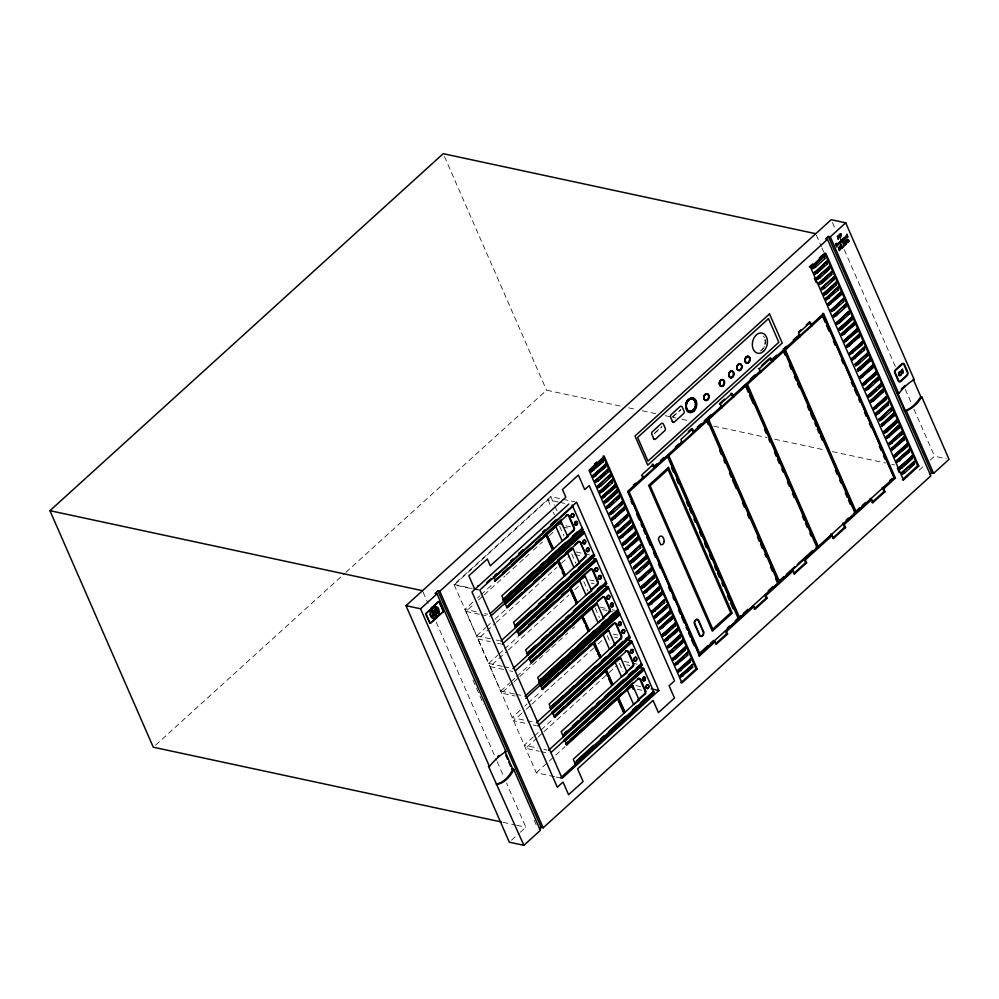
<?xml version="1.0" encoding="UTF-8"?>
<svg xmlns="http://www.w3.org/2000/svg" width="999" height="999" viewBox="0 0 999 999"><rect width="100%" height="100%" fill="white"/><g stroke="black" fill="none" stroke-linecap="round" stroke-linejoin="round"><path stroke-width="0.75" stroke-dasharray="5 3.75" d="M155.594 745.104L344.717 573.414M345.879 572.365L546.54 390.209L622.577 406.531M554.482 776.673L536.313 772.776L454.046 584.465L550.786 496.653L561.413 498.938M558.254 502.035L547.952 499.825L454.233 584.902L472.402 588.798M654.869 432.792L661.65 426.635M672.527 416.758L680.868 409.652L672.951 416.845M654.145 433.916L662.075 426.723M472.914 602.085L464.922 609.353L478.546 612.275M477.485 597.939L479.77 595.866M480.919 594.817L493.494 583.416M490.272 638.748L476.648 635.826L465.971 611.376L473.976 604.108M478.546 599.962L483.116 595.816M484.253 594.78L504.832 576.098M505.969 575.062L511.688 569.88M512.824 568.831L518.543 563.648M519.692 562.612L524.263 558.466M525.399 557.43L528.833 554.308M533.404 550.162L542.544 541.858M549.4 535.639L555.119 530.444M476.648 635.826L485.801 627.522M486.938 626.485L490.372 623.376M494.942 619.218L505.219 609.889M502.335 666.358L488.711 663.423L478.034 638.973L495.179 623.413M496.316 622.377L556.893 567.395M561.463 563.236L569.467 555.981M488.711 663.423L497.852 655.132M499.001 654.083L503.571 649.937M504.707 648.9L518.431 636.45M514.398 693.955L500.774 691.033L490.084 666.583L507.23 651.023M508.379 649.974L568.955 594.992M574.662 589.81L581.518 583.578M500.774 691.033L509.915 682.729M511.063 681.693L515.634 677.547M516.77 676.51L530.481 664.06M512.949 682.742L501.51 693.119L515.134 696.041M514.085 681.705L518.656 677.559M519.805 676.523L544.942 653.696M546.091 652.659L550.661 648.501M551.798 647.464L557.517 642.282M558.666 641.246L564.373 636.051M565.521 635.014L567.807 632.941M572.377 628.796L574.662 626.723M520.192 710.301L512.2 717.569L525.824 720.491M524.775 706.156L527.06 704.083M528.196 703.046L540.771 691.633M521.578 713.461L513.573 720.716L527.197 723.651M526.148 709.302L530.719 705.157M531.868 704.12L593.581 648.101M598.151 643.943L602.722 639.797M533.404 736.875L524.263 745.167L537.887 748.101M534.54 735.838L552.834 719.23M537.062 737.949L525.636 748.326L539.26 751.248M538.211 736.912L542.782 732.766M543.918 731.73L607.929 673.626M609.065 672.589L617.07 665.322M536.313 772.776L565.109 746.64M511.538 840.196L519.23 833.203M520.329 832.204L525.824 827.222L506.53 783.054M919.092 470.229L924.599 465.222M930.106 460.227L934.515 456.218L946.14 458.716M628.658 407.842L636.263 409.478M642.345 410.776L656.031 413.723M665.147 415.684L671.228 416.983M672.752 417.307L675.799 417.969M681.88 419.268L689.472 420.904M713.81 426.136L767.032 437.562M774.637 439.198L824.812 449.975M832.417 451.61L885.638 463.037M891.72 464.348L894.754 464.997M562.937 499.263L575.074 501.873M559.727 502.347L565.621 503.621M565.996 525.849L570.404 526.798M562.637 526.935L569.992 528.508M576.261 552.01L583.616 553.596M585.089 553.908L589.51 554.857M574.687 554.532L582.055 556.118M589.785 579.932L594.205 580.881M591.171 583.091L594.105 583.716M600.374 607.217L606.268 608.478M612.15 609.752L615.097 610.377M602.597 609.627L607.005 610.576M608.478 610.889L612.899 611.838M454.046 584.465L472.265 588.386M473.788 588.711L478.334 589.685M473.913 589.123L478.459 590.097M613.274 634.078L617.694 635.014M614.647 637.225L617.594 637.861M484.602 613.573L487.624 614.223M465.971 611.376L479.595 614.298M481.106 614.622L490.197 616.583M623.863 661.363L631.218 662.936M632.692 663.261L637.112 664.198M626.71 664.834L629.657 665.459M496.328 640.047L499.363 640.696M478.034 638.973L490.147 641.583M497.714 643.206L500.736 643.856M636.101 685.601L640.646 686.588M637.399 689.273L641.808 690.222M503.846 666.683L511.413 668.306M490.084 666.583L503.708 669.505M509.765 670.804L512.799 671.453M515.909 694.28L523.476 695.903M527.335 720.816L534.902 722.439M533.254 724.949L536.288 725.599M543.931 749.4L546.965 750.049M540.771 751.573L548.339 753.196M555.993 776.997L560.539 777.971M503.021 822.314L515.184 824.937M516.708 825.261L525.824 827.222M832.429 222.552L835.539 229.683M844.255 249.625L895.304 366.458M905.256 389.26L911.488 403.509M913.973 409.203L934.515 456.218M816.383 235.127L821.365 246.528M821.977 247.952L823.85 252.223M444.455 156.531L546.54 390.209M550.786 496.653L554.532 505.207M555.157 506.63L557.03 510.914M547.952 499.825L550.924 506.618M553.296 512.05L554.482 514.76M559.69 526.298L563.848 535.801M571.753 553.896L575.899 563.411M583.803 581.505L587.961 591.008M595.229 608.041L599.388 617.544M607.292 635.651L610.851 643.793M619.355 663.249L622.914 671.403M472.964 680.069L483.516 704.233M534.153 820.142L537.212 827.122M423.114 592.12L428.096 603.521M436.188 622.04L496.578 760.251M497.19 761.675L504.045 777.347M765.159 339.648A9.066 6.518 -77.9 0 1 765.059 344.268M764.347 346.516A9.066 6.518 -77.9 0 1 761.85 350.137M763.386 336.101A8.816 6.331 -77.9 0 1 764.372 337.749M764.972 339.735A8.816 6.331 -77.9 0 1 764.884 344.218M763.124 348.351A8.816 6.331 -77.9 0 1 760.189 351.024"/><path stroke-width="1.5" d="M590.584 470.254L593.069 468.906L603.121 458.878L603.209 461.813L591.246 471.765L590.584 470.254L603.121 458.878M592.894 475.549L604.857 465.596L605.431 464.173L605.519 467.107L593.556 477.06L592.894 475.549L605.431 464.173M595.192 480.769L607.155 470.816L607.729 469.393L607.817 472.327L598.339 480.931L595.854 482.28L595.192 480.769L607.729 469.393M597.502 486.063L599.999 484.702L610.039 474.687L610.127 477.622L600.661 486.226L598.164 487.574L597.502 486.063L610.039 474.687M599.762 491.221L602.26 489.872L612.3 479.845L612.387 482.779L602.909 491.383L600.424 492.732L599.762 491.221L612.3 479.845M602.085 496.515L614.048 486.563L614.61 485.139L614.697 488.074L602.734 498.026L602.085 496.515L614.61 485.139M604.308 501.298L606.793 499.937L616.833 489.922L616.932 492.857L607.454 501.448L604.969 502.809L604.308 501.298L616.833 489.922M606.618 506.593L609.103 505.232L619.155 495.217L619.243 498.139L609.765 506.743L607.28 508.104L606.618 506.593L619.155 495.217M609.452 513.074L621.415 503.121L621.99 501.698L622.077 504.632L612.599 513.236L610.114 514.585L609.452 513.074L621.99 501.698M611.775 518.369L623.738 508.416L624.3 506.993L624.387 509.927L612.424 519.88L611.775 518.369L624.3 506.993M614.735 525.824L617.22 524.463L627.26 514.448L627.36 517.382L617.882 525.986L615.396 527.335L614.735 525.824L627.26 514.448M617.557 531.63L629.52 521.678L630.094 520.254L630.182 523.189L620.704 531.793L618.219 533.141L617.557 531.63L630.094 520.254M619.867 536.925L622.365 535.576L632.404 525.549L632.492 528.483L620.529 538.436L619.867 536.925L632.404 525.549M622.714 543.406L634.677 533.454L635.239 532.03L635.339 534.964L625.861 543.568L623.376 544.917L622.714 543.406L635.239 532.03M625.024 548.701L627.509 547.352L637.549 537.325L637.649 540.259L625.686 550.212L625.024 548.701L637.549 537.325M627.984 556.156L630.469 554.807L640.521 544.78L640.609 547.714L628.646 557.667L627.984 556.156L640.521 544.78M630.294 561.45L642.257 551.498L642.832 550.074L642.919 553.009L633.453 561.613L630.956 562.961L630.294 561.45L642.832 550.074M633.528 567.295L645.491 557.33L646.066 555.919L646.153 558.841L634.19 568.806L633.528 567.295L646.066 555.919M635.839 572.577L647.802 562.624L648.376 561.201L648.463 564.135L638.985 572.739L636.5 574.1L635.839 572.577L648.376 561.201M638.598 579.507L650.574 569.555L651.136 568.131L651.223 571.066L641.758 579.67L639.26 581.018L638.598 579.507L651.136 568.131M641.47 586.588L653.433 576.635L653.995 575.212L654.095 578.146L644.617 586.75L642.132 588.099L641.47 586.588L653.995 575.212M643.781 591.883L646.266 590.534L656.306 580.506L656.405 583.441L644.442 593.394L643.781 591.883L656.306 580.506M646.615 598.376L649.1 597.015L659.153 587L659.24 589.934L647.277 599.887L646.615 598.376L659.153 587M648.925 603.671L660.888 593.706L661.463 592.295L661.55 595.229L649.587 605.182L648.925 603.671L661.463 592.295M651.897 611.126L654.382 609.765L664.422 599.737L664.522 602.672L652.559 612.637L651.897 611.126L664.422 599.737M654.208 616.408L666.171 606.455L666.733 605.032L666.832 607.966L654.869 617.931L654.208 616.408L666.733 605.032M657.442 622.252L669.405 612.3L669.967 610.876L670.054 613.811L658.091 623.763L657.442 622.252L669.967 610.876M659.752 627.547L662.237 626.198L672.277 616.171L672.377 619.105L660.414 629.058L659.752 627.547L672.277 616.171M662.512 634.477L674.475 624.512L675.049 623.101L675.137 626.036L665.659 634.627L663.174 635.988L662.512 634.477L675.049 623.101M812.125 267.22L814.61 265.871L824.65 255.844L824.749 258.778L815.271 267.382L812.786 268.731L812.125 267.22L824.65 255.844M664.822 639.772L676.785 629.807L677.359 628.396L677.447 631.318L665.484 641.283L664.822 639.772L677.359 628.396M814.435 272.515L816.92 271.154L826.972 261.139L827.06 264.073L817.582 272.677L815.097 274.026L814.435 272.515L826.972 261.139M667.607 646.141L670.092 644.792L680.132 634.765L680.219 637.699L670.754 646.303L668.256 647.652L667.607 646.141L680.132 634.765M816.732 277.722L828.695 267.769L829.27 266.346L829.357 269.28L819.879 277.884L817.394 279.245L816.732 277.722L829.27 266.346M669.917 651.435L681.88 641.483L682.442 640.059L682.542 642.994L673.064 651.598L670.579 652.946L669.917 651.435L682.442 640.059M819.043 283.017L831.006 273.064L831.58 271.641L831.668 274.575L822.189 283.179L819.704 284.528L819.043 283.017L831.58 271.641M672.714 658.428L675.199 657.067L685.252 647.052L685.339 649.987L675.861 658.578L673.376 659.939L672.714 658.428L685.252 647.052M821.303 288.187L833.266 278.234L833.84 276.81L833.928 279.745L824.45 288.349L821.965 289.698L821.303 288.187L833.84 276.81M675.024 663.723L677.509 662.362L687.562 652.335L687.649 655.269L675.686 665.234L675.024 663.723L687.562 652.335M823.613 293.481L835.576 283.529L836.151 282.105L836.238 285.04L826.772 293.644L824.275 294.992L823.613 293.481L836.151 282.105M825.848 298.251L828.333 296.903L838.373 286.875L838.473 289.81L826.51 299.762L825.848 298.251L838.373 286.875M677.659 670.541L689.622 660.589L690.184 659.165L690.284 662.1L678.321 672.052L677.659 670.541L690.184 659.165M828.159 303.546L830.644 302.197L840.696 292.17L840.783 295.105L828.82 305.057L828.159 303.546L840.696 292.17M679.969 675.836L691.932 665.883L692.507 664.46L692.594 667.394L680.631 677.347L679.969 675.836L692.507 664.46M830.993 310.04L833.478 308.679L843.531 298.664L843.618 301.598L834.14 310.19L831.655 311.551L830.993 310.04L843.531 298.664M833.303 315.334L835.801 313.973L845.841 303.958L845.928 306.88L836.463 315.484L833.965 316.845L833.303 315.334L845.841 303.958M836.275 322.777L838.76 321.428L848.8 311.401L848.9 314.335L839.422 322.939L836.937 324.3L836.275 322.777L848.8 311.401M839.098 328.584L851.061 318.631L851.635 317.207L851.722 320.142L842.244 328.746L839.759 330.107L839.098 328.584L851.635 317.207M841.408 333.878L853.371 323.926L853.945 322.502L854.033 325.437L842.07 335.402L841.408 333.878L853.945 322.502M844.255 340.372L856.218 330.419L856.78 328.996L856.867 331.93L844.904 341.883L844.255 340.372L856.78 328.996M846.565 345.666L858.528 335.714L859.09 334.29L859.19 337.225L847.227 347.177L846.565 345.666L859.09 334.29M849.525 353.122L861.488 343.169L862.062 341.745L862.149 344.68L850.186 354.633L849.525 353.122L862.062 341.745M851.835 358.416L854.32 357.055L864.372 347.04L864.46 349.975L852.497 359.927L851.835 358.416L864.372 347.04M855.069 364.248L867.032 354.295L867.607 352.872L867.694 355.806L858.216 364.41L855.731 365.759L855.069 364.248L867.607 352.872M857.379 369.543L869.342 359.59L869.917 358.166L870.004 361.101L860.526 369.705L858.041 371.054L857.379 369.543L869.917 358.166M860.139 376.473L862.636 375.112L872.676 365.097L872.764 368.032L860.801 377.984L860.139 376.473L872.676 365.097M862.999 383.554L874.974 373.601L875.536 372.177L875.624 375.112L863.66 385.065L862.999 383.554L875.536 372.177M865.321 388.848L867.806 387.487L877.846 377.472L877.946 380.407L868.468 389.011L865.983 390.359L865.321 388.848L877.846 377.472M868.156 395.329L870.641 393.981L880.693 383.953L880.781 386.888L871.303 395.492L868.818 396.84L868.156 395.329L880.693 383.953M870.466 400.624L872.951 399.275L883.004 389.248L883.091 392.182L873.613 400.786L871.128 402.135L870.466 400.624L883.004 389.248M873.438 408.079L885.401 398.126L885.963 396.703L886.051 399.637L874.088 409.59L873.438 408.079L885.963 396.703M875.748 413.374L887.711 403.421L888.273 401.998L888.373 404.932L876.41 414.885L875.748 413.374L888.273 401.998M878.97 419.218L881.468 417.857L891.508 407.829L891.595 410.764L882.129 419.368L879.632 420.729L878.97 419.218L891.508 407.829M881.293 424.5L883.778 423.151L893.818 413.124L893.918 416.059L881.955 426.024L881.293 424.5L893.818 413.124M884.053 431.431L896.016 421.478L896.578 420.055L896.677 422.989L887.199 431.593L884.714 432.942L884.053 431.431L896.578 420.055M886.363 436.725L888.848 435.377L898.9 425.349L898.988 428.284L887.025 438.236L886.363 436.725L898.9 425.349M889.135 443.106L891.632 441.758L901.672 431.73L901.76 434.665L889.797 444.617L889.135 443.106L901.672 431.73M891.458 448.401L893.943 447.04L903.983 437.025L904.07 439.96L892.107 449.912L891.458 448.401L903.983 437.025M894.255 455.382L906.218 445.429L906.78 444.006L906.88 446.94L894.917 456.893L894.255 455.382L906.78 444.006M896.565 460.676L908.528 450.724L909.102 449.3L909.19 452.235L897.227 462.187L896.565 460.676L909.102 449.3M899.2 467.495L911.163 457.542L911.725 456.118L911.825 459.053L902.347 467.657L899.862 469.018L899.2 467.495L911.725 456.118M901.51 472.789L913.473 462.837L914.035 461.413L914.135 464.348L904.657 472.952L902.172 474.3L901.51 472.789L914.035 461.413M438.661 612.3L439.098 612.387A5.869 4.221 -77.9 0 1 437.237 616.445A13.099 9.403 -77.9 0 1 436.788 616.895L436.75 616.932A12.737 9.153 -77.9 0 1 435.851 617.694L435.951 618.556L436.838 617.744L436.413 613.923C439.498 612.499 437.537 604.495 434.465 609.427M847.189 239.31C845.316 245.117 851.947 240.322 847.202 239.298M436.251 617.782L442.807 612.275A1.424 1.024 -77.9 0 0 443.156 610.164L439.56 601.935L438.561 601.498L425.586 613.861L430.007 623.151L441.333 613.199M432.505 611.201L432.467 607.355L425.974 613.661L429.857 622.989L430.844 623.051L435.876 618.506L436.351 616.795A13.099 9.403 -77.9 0 0 436.65 616.495M501.498 821.99L153.284 747.202L49.95 510.676L443.206 153.684L815.758 233.704M511.825 769.03L513.761 769.455L540.359 830.344L523.876 845.316L509.328 842.194L406.006 605.669L831.18 219.705L845.716 222.827L914.185 379.545A60.964 43.781 -77.9 0 0 898.763 393.556L896.827 393.131M898.763 393.556L830.294 236.825L828.358 236.413L825.561 238.948L827.497 239.36L930.831 475.886L543.156 827.809L439.822 591.283L437.887 590.871L435.102 593.406L437.038 593.818L505.931 751.535A69.63 50 -77.9 0 0 489.435 766.508L488.474 766.295L523.876 845.316M406.006 605.669L420.542 608.791L437.038 593.818M439.822 591.283L827.497 239.36M830.294 236.825L845.716 222.827M430.619 609.702A5.532 3.971 -77.9 0 1 430.844 609.315A16.958 12.175 -77.9 0 1 431.268 608.878L432.467 607.355M442.982 610.988A1.424 1.024 -77.9 0 0 442.782 610.089L438.873 601.548L432.405 607.342L432.505 608.179A16.384 11.776 -77.9 0 0 431.718 608.965L431.268 608.878M812.674 263.961L809.39 266.933L810.526 267.17L903.471 479.932L918.755 466.058L825.811 253.296L810.526 267.17M819.217 258.017L823.588 254.046M594.405 464.023L596.59 462.05M432.942 611.288L433.928 610.576L434.465 611.151L434.94 615.109L433.578 615.846M604.27 456.343L588.985 470.217L681.93 682.966L697.215 669.093L604.27 456.343L603.134 456.093L696.091 668.855L697.215 669.093M432.592 612L433.091 611.55M591.246 471.765L603.783 460.389M432.267 616.945L433.529 616.296L433.029 612.087M815.097 274.026L824.212 265.746M593.556 477.06L596.977 473.963M600.399 470.854L606.093 465.684M568.818 504.045L471.99 591.945L557.317 787.249L563.036 782.055L568.581 794.717L583.091 781.543L577.559 768.868L653.046 700.349L658.416 712.637L674.487 698.039L669.118 685.751L674.537 680.831L589.223 485.526L584.715 489.622L578.359 475.062L562.462 489.498L565.846 497.24L490.309 565.821L487.325 559.015L468.843 575.799L474.787 589.41M817.394 279.245L820.816 276.136M824.225 273.039L829.932 267.869M600.411 478.146L604.969 474.001M653.796 438.748L651.847 434.303A1.911 1.374 -77.9 0 1 652.422 431.655L661.188 423.701A2.298 1.648 -77.9 0 1 663.461 424.188L665.234 428.234A1.836 1.324 -77.9 0 1 664.697 430.769L655.506 439.11A1.723 1.236 -77.9 0 1 653.796 438.748L653.371 438.661M672.589 421.69L670.654 417.232A1.911 1.374 -77.9 0 1 671.216 414.597L679.982 406.63A2.298 1.648 -77.9 0 1 682.267 407.117L684.04 411.176A1.836 1.324 -77.9 0 1 683.491 413.711L674.3 422.053A1.723 1.236 -77.9 0 1 672.589 421.69L672.177 421.59M486.513 582.792L491.108 578.621M494.542 575.499L496.828 573.426M510.526 560.988L512.812 558.916M518.518 553.733L523.089 549.587M542.494 531.967L544.78 529.895M550.486 524.712L556.193 519.53M494.018 577.922L572.777 506.418L572.115 506.268M823.126 281.431L827.684 277.297M494.48 580.382L496.753 578.321M502.447 573.151L508.129 567.994M511.538 564.885L529.745 548.364M535.439 543.206L541.121 538.036M543.394 535.976L561.6 519.455M495.154 580.519L566.82 515.472A2.36 1.698 -77.9 0 1 569.168 515.971L574.288 527.684A2.173 1.561 -77.9 0 1 573.638 530.681L501.848 595.854L504.083 600.973L503.421 600.836L502.809 599.45L582.255 528.084L581.58 527.947L582.854 529.47L490.284 613.511M561.45 522.265L555.869 526.585L562.2 541.071L567.782 536.75L561.45 522.265L560.102 521.977L494.842 581.218L546.54 535.039L552.872 549.525L552.197 549.388L553.583 548.888L546.578 534.253L552.909 548.738M598.164 487.574L600.449 485.502M608.416 478.271L610.701 476.198M547.252 534.403L555.869 526.585M832.217 280.394L834.502 278.321M600.424 492.732L608.403 485.502M824.275 294.992L833.391 286.713M602.734 498.026L605.019 495.966M608.441 492.857L615.272 486.65M826.51 299.762L828.783 297.702M567.519 535.476L572.964 530.531A2.173 1.561 -77.9 0 0 573.613 527.534L568.493 515.821A2.36 1.698 -77.9 0 0 567.682 514.96M604.969 502.809L617.494 491.433M508.516 594.268L511.938 591.158M516.508 587.012L534.777 570.429M540.484 565.247L543.906 562.137M548.476 557.991L565.596 542.445M572.439 536.238L577.01 532.092M688.361 431.568L691.533 428.683L692.682 431.331L693.656 431.543L721.353 406.393L720.391 406.181M724.65 399.063L719.367 403.858L720.341 404.058L721.49 406.705M761.488 365.609L768.88 358.903M798.788 331.755L800.911 329.832M806.181 325.037L809.352 322.165L810.326 322.377L811.338 324.712L823.576 313.599L895.441 478.084L883.665 488.773L882.691 488.573L894.467 477.872L895.441 478.084M693.656 431.543L692.494 428.896L680.881 439.435L682.042 442.082L654.42 467.157L653.259 464.473L642.057 474.65L643.219 477.322L627.647 491.458L699.512 655.943L715.284 641.633L716.383 644.168L727.584 634.003L726.485 631.468L725.511 631.256L752.934 606.368L753.895 606.568L755.057 609.215L767.132 598.264L765.971 595.616L765.009 595.404L792.244 570.666L793.218 570.879L794.517 573.838L806.58 562.874L805.294 559.915L804.32 559.715L831.205 535.314L832.167 535.514L833.466 538.473L845.541 527.522L844.242 524.562L843.281 524.35L870.616 499.525L871.59 499.737L872.876 502.697L884.952 491.733L883.665 488.773M828.82 305.057L841.345 293.681M503.421 600.836L582.18 529.333M720.341 404.058L731.955 393.519L732.966 395.854L760.314 371.029L759.34 370.829M758.328 368.494L759.29 368.693L770.903 358.154L772.065 360.801M810.326 322.377L798.701 332.917L799.862 335.564M607.28 508.104L612.974 502.934M616.395 499.825L619.817 496.728M633.354 485.189L635.576 483.179M653.259 464.473L652.285 464.273L653.458 466.945L656.905 463.811M660.364 460.676L663.811 457.542M675.312 447.102L678.771 443.968M697.302 427.147L700.761 424.001M704.233 420.854L711.151 414.573M750.237 379.096L754.782 374.962M769.942 357.942L770.953 360.277L776.523 355.232M783.191 349.175L786.525 346.154M793.194 340.097L797.652 336.051M491.346 615.534L583.916 531.505L594.592 555.943L500.874 641.021M667.881 455.482L668.843 455.694L739.685 617.844L738.723 617.632L667.881 455.482L706.493 420.429L707.467 420.641L778.296 582.792L699.937 653.92L698.975 653.721L628.134 491.57L666.633 456.605L667.607 456.818L738.448 618.968L737.474 618.756M707.729 419.305L745.229 385.264L746.191 385.477L817.032 547.627L779.545 581.668L778.571 581.455L707.729 419.305L708.703 419.518L779.545 581.668M746.465 384.153L783.216 350.786L784.178 350.999L855.019 513.136L818.268 546.503L817.307 546.291L746.465 384.153L747.427 384.353L818.268 546.503M784.452 349.662L822.177 315.422L823.139 315.622L893.98 477.772L856.255 512.012L855.294 511.813L784.452 349.662L785.426 349.875L856.255 512.012M583.841 532.742L505.069 604.245L584.515 532.892L583.241 531.356L504.47 602.859L507.255 607.842L558.279 561.513L564.61 575.998M628.134 491.57L629.095 491.77L667.607 456.818M668.843 455.694L707.467 420.641M708.703 419.518L746.191 385.477M747.427 384.353L784.178 350.999M785.426 349.875L823.139 315.622M508.491 604.795L522.14 592.395M524.413 590.334L527.834 587.237M533.516 582.067L539.21 576.91M541.483 574.837L555.132 562.449M557.405 560.389L560.814 557.292M565.372 553.159L571.053 547.989M574.475 544.892L577.884 541.795A2.36 1.698 -77.9 0 1 580.232 542.295L586.013 554.158A2.173 1.561 -77.9 0 1 585.377 557.155L513.586 622.327L515.821 627.459L515.147 627.31L594.592 555.943M836.213 307.405L839.635 304.308M506.893 607.005L578.558 541.945A2.36 1.698 -77.9 0 1 580.894 542.445M506.58 607.692L571.84 548.451L573.189 548.738L579.52 563.224L573.926 567.544L567.607 553.059L573.189 548.738M558.99 560.876L565.322 575.362L558.316 560.726L567.607 553.059M610.114 514.585L613.536 511.488M620.367 505.282L622.652 503.209M833.965 316.845L838.523 312.699M844.217 307.53L846.503 305.469M612.424 519.88L624.962 508.503M836.937 324.3L843.768 318.094M847.189 314.985L849.462 312.912M623.364 520.092L627.921 515.959M563.936 575.861L564.647 575.212M579.258 561.95L584.702 557.005A2.173 1.561 -77.9 0 0 585.339 554.008L580.232 542.295M839.759 330.107L852.297 318.731M514.547 625.923L531.668 610.377M538.511 604.158L543.081 600.012M546.503 596.903L563.636 581.356M570.479 575.137L575.049 571.003M578.471 567.894L592.17 555.456M515.222 626.061L593.98 554.557L593.319 554.42L593.918 555.806M618.219 533.141L623.913 527.971M627.335 524.862L630.756 521.765M842.07 335.402L846.628 331.256M851.185 327.123L854.607 324.026M502.247 644.18L595.966 559.103L606.655 583.553L512.937 668.631M595.904 560.352L517.132 631.855L517.807 631.992L596.578 560.489L595.292 558.965L516.533 630.469L519.318 635.439L570.342 589.123L576.673 603.608L569.667 588.973L570.342 589.123M627.372 532.23L633.066 527.06M519.418 633.428L521.69 631.356M528.508 625.162L533.066 621.028M536.475 617.931L554.682 601.41M561.5 595.217L564.91 592.12M569.467 587.986L588.811 570.429M518.943 634.602L590.621 569.542A2.36 1.698 -77.9 0 1 592.956 570.042L598.076 581.755A2.173 1.561 -77.9 0 1 597.439 584.752L525.636 649.924L527.884 655.057L527.21 654.907L606.655 583.553M518.643 635.302L583.903 576.061L585.252 576.348L591.57 590.834L585.988 595.142L579.657 580.656L585.252 576.348M571.053 588.473L577.372 602.959L570.379 588.336L579.657 580.656M844.904 341.883L851.747 335.676M855.169 332.58L857.442 330.507M623.376 544.917L635.901 533.541M847.227 347.177L851.785 343.044M855.194 339.935L859.752 335.801M631.38 545.042L638.211 538.836M575.998 603.458L576.698 602.822M591.321 589.547L596.765 584.615A2.173 1.561 -77.9 0 0 597.402 581.618L592.282 569.905A2.36 1.698 -77.9 0 0 589.947 569.405L590.621 569.542M858.166 347.39L862.724 343.256M628.646 557.667L635.489 551.46M526.598 653.521L535.739 645.229M541.446 640.047L547.152 634.877M549.438 632.804L563.136 620.367M565.422 618.294L568.843 615.184M573.414 611.038L592.819 593.418M597.377 589.273L600.811 586.163M527.272 653.671L606.043 582.167L605.369 582.017L605.981 583.404M852.497 359.927L861.613 351.648M630.956 562.961L643.493 551.585M515.459 670.741L608.029 586.713L618.706 611.151L524.987 696.228M607.966 587.949L529.195 659.452L608.641 588.099L607.355 586.563L528.583 658.066L531.368 663.049L582.405 616.72L588.723 631.206L588.061 631.068L589.435 630.569L582.442 615.933L588.761 630.419M855.731 365.759L860.289 361.626M531.468 661.026L537.162 655.868M539.435 653.796L554.22 640.371M556.493 638.311L558.778 636.251M564.46 631.081L570.154 625.923M572.427 623.851L590.621 607.33M597.452 601.136L602.672 597.152A2.36 1.698 -77.9 0 1 605.019 597.652L610.139 609.365A2.173 1.561 -77.9 0 1 609.49 612.362L602.959 618.281L603.633 618.431L597.302 603.945L595.966 603.658L530.706 662.899M531.006 662.212L602.672 597.152M634.19 568.806L646.728 557.43M583.104 616.083L597.302 603.945M858.041 371.054L870.579 359.677M636.5 574.1L638.786 572.027M643.344 567.894L649.038 562.724M860.801 377.984L873.338 366.608M639.26 581.018L644.967 575.849M648.376 572.752L651.798 569.642M603.384 617.157L608.816 612.212A2.173 1.561 -77.9 0 0 609.465 609.215L604.345 597.502A2.36 1.698 -77.9 0 0 602.872 596.565M601.985 619.18L537.699 677.534L539.947 682.667L539.273 682.517L538.661 681.131L540.946 679.058M863.66 385.065L876.198 373.688M545.516 674.912L563.773 658.329M569.48 653.146L572.914 650.037M577.472 645.891L594.605 630.344M601.448 624.125L606.018 619.992M609.44 616.883L618.106 609.765L538.661 681.131M642.132 588.099L648.963 581.905M652.384 578.796L654.657 576.723M539.273 682.517L618.706 611.151M619.392 614.485L540.621 685.988L540.009 684.602L618.781 613.099L620.067 614.635L541.296 686.138M525.736 698.326L619.455 613.249L630.132 637.699L536.413 722.764M865.983 390.359L870.541 386.226M875.099 382.08L878.508 378.983M652.409 586.163L656.967 582.017M551.997 679.308L541.758 688.598L614.098 623.688A2.36 1.698 -77.9 0 1 616.445 624.188L621.565 635.901A2.173 1.561 -77.9 0 1 620.916 638.898L549.125 704.07L551.373 709.203L550.699 709.053L550.087 707.667L562.649 696.266M555.407 676.211L558.828 673.114M563.374 668.98L570.204 662.787M572.477 660.714L584.989 649.362M588.399 646.253L591.808 643.156M596.366 639.035L613.423 623.538M608.728 630.481L603.146 634.802L609.477 649.288L615.059 644.967L608.728 630.481L607.392 630.194L542.12 689.435L593.831 643.256L600.149 657.742L597.752 653.646M594.53 642.619L600.861 657.105L593.856 642.469L603.146 634.802M868.818 396.84L876.797 389.61M879.07 387.537L881.343 385.464M647.277 599.887L654.108 593.681M656.393 591.608L659.815 588.511M871.128 402.135L876.822 396.965M879.108 394.905L883.665 390.759M655.282 600.012L662.125 593.806M599.475 657.604L600.187 656.955M613.848 623.251A2.36 1.698 -77.9 0 1 615.771 624.038L620.891 635.751A2.173 1.561 -77.9 0 1 620.242 638.748L613.711 644.68L615.059 644.967M882.067 402.347L886.625 398.214M652.559 612.637L660.526 605.394M569.492 690.047L574.063 685.901M577.484 682.792L595.754 666.208M601.46 661.026L606.031 656.892M609.452 653.783L623.151 641.346M625.436 639.273L627.722 637.2M550.699 709.053L630.132 637.699M876.41 414.885L886.662 405.582M654.869 617.931L666.258 607.579M552.072 712.212L630.844 640.709L632.117 642.232L552.684 713.598L552.072 712.212L554.857 717.182L605.881 670.866L612.212 685.351M537.799 725.923L631.518 640.846L642.195 665.297L548.476 750.374M552.684 713.598L631.443 642.095M559.502 711.038L564.06 706.905M567.469 703.808L584.54 688.323M591.358 682.13L595.916 677.996M600.461 673.863L618.656 657.342M879.632 420.729L884.19 416.583M642.195 665.297L562.749 736.663L563.424 736.8L561.188 731.668L632.979 666.495A2.173 1.561 -77.9 0 0 633.616 663.498L628.508 651.785A2.36 1.698 -77.9 0 0 626.161 651.286L553.821 716.208L554.857 717.182M554.183 717.045L619.442 657.804L620.791 658.091L627.122 672.577L621.528 676.885L615.209 662.399L620.791 658.091M606.593 670.217L612.924 684.702L605.918 670.079L615.209 662.399M658.091 623.763L670.629 612.387M881.955 426.024L894.48 414.647M660.414 629.058L663.823 625.961M668.381 621.815L672.939 617.682M884.714 432.942L897.239 421.566M663.174 635.988L670.004 629.782M672.29 627.709L675.699 624.612M627.21 650.886A2.36 1.698 -77.9 0 1 627.834 651.648L632.954 663.361A2.173 1.561 -77.9 0 1 632.305 666.358L625.774 672.277L627.122 672.577M887.025 438.236L891.583 434.103M896.14 429.97L899.55 426.86M564.435 733.191L566.72 731.118M572.427 725.936L578.134 720.766M580.419 718.693L592.969 707.292M596.391 704.183L599.825 701.073M604.383 696.927L623.788 679.308M628.359 675.162L632.929 671.016M636.351 667.906L641.595 663.91L562.824 735.414M672.315 635.077L678.021 629.907M889.797 444.617L892.082 442.545M900.049 435.314L902.334 433.241M551.011 752.484L643.568 668.456L654.258 692.894L560.539 777.971M643.506 669.692L564.735 741.196L644.18 669.842L642.906 668.306L564.135 739.809L566.92 744.792L617.944 698.463L624.275 712.949M668.256 647.652L680.794 636.276M566.92 744.792L565.884 743.805L568.156 741.745M570.429 739.672L584.078 727.284M586.351 725.212L589.772 722.115M595.454 716.957L601.148 711.788M603.421 709.727L621.615 693.206M627.31 688.036L632.991 682.879M654.258 692.894L574.812 764.26L575.486 764.41L573.251 759.277L645.042 694.105A2.173 1.561 -77.9 0 0 645.679 691.108L640.559 679.395A2.36 1.698 -77.9 0 0 638.224 678.895L565.884 743.805M566.246 744.642L631.505 685.401L632.854 685.689L639.185 700.174L633.591 704.495L627.272 690.009L632.854 685.689M618.656 697.826L624.987 712.312L617.981 697.677L627.272 690.009M892.107 449.912L904.644 438.536M670.579 652.946L672.851 650.886M676.273 647.777L683.104 641.57M894.917 456.893L907.442 445.517M673.376 659.939L677.934 655.794M681.343 652.697L685.901 648.563M897.227 462.187L900.648 459.09M904.058 455.981L909.752 450.811M681.38 660.064L683.666 657.991M624.313 712.162L623.601 712.811L617.844 699.637M637.837 699.887L644.367 693.955A2.173 1.561 -77.9 0 0 645.004 690.958L639.884 679.245A2.36 1.698 -77.9 0 0 637.974 678.458M576.485 760.801L593.618 745.254M600.461 739.035L603.883 735.926M608.453 731.78L625.574 716.233M632.429 710.014L637 705.881M640.421 702.772L653.646 691.508L574.875 763.011M899.862 469.018L912.387 457.642M678.321 672.052L681.73 668.955M686.288 664.81L690.846 660.676M698.975 653.721L708.029 645.491M710.301 643.431L713.698 640.347M727.284 628.009L729.557 625.961M735.214 620.816L740.983 615.571M743.256 613.511L747.801 609.39M768.243 590.834L772.789 586.7M778.571 581.455L784.053 576.473M786.25 574.487L795.029 566.508M797.227 564.522L812.724 550.449M846.153 520.104L848.413 518.056M855.294 511.813L859.852 507.667M862.137 505.606L865.546 502.497M889.772 480.519L891.932 478.546M658.865 690.496L562.125 778.321L479.857 590.009L576.598 502.197L658.865 690.496L651.273 688.86M726.485 631.468L753.895 606.568M765.971 595.616L793.218 570.879M805.294 559.915L832.167 535.514M844.242 524.562L871.59 499.737M715.421 643.955L726.623 633.791L727.584 634.003M902.172 474.3L904.445 472.24M910.139 467.07L914.697 462.924M754.083 609.015L766.158 598.051L767.132 598.264M806.58 562.874L805.619 562.674L793.543 573.626L794.517 573.838M845.541 527.522L844.567 527.31L832.504 538.274L833.466 538.473M884.952 491.733L883.99 491.533L871.915 502.485L872.876 502.697M686.325 672.177L688.611 670.104M918.755 466.058L917.631 465.821L902.347 479.695L903.471 479.932M680.806 682.729L696.091 668.855M539.36 829.083L541.221 827.384L543.156 827.809M929.832 474.625L931.692 472.927L933.628 473.351L949.05 459.34L921.74 396.828L920.766 396.615L913.223 379.345L914.185 379.545M432.03 607.255L432.629 608.141M603.633 618.431L598.051 622.752L591.72 608.266M823.576 313.599L822.614 313.386L894.467 477.872M811.338 324.712L810.376 324.5L809.352 322.165M811.338 325.249L812.449 325.774M798.763 335.04L799.724 335.252L771.927 360.489L770.953 360.277M799.262 336.213L800.374 336.738M771.927 361.026L773.026 361.551M759.852 371.99L760.963 372.515M904.37 410.414L906.305 410.826L933.628 473.351M731.955 393.519L730.981 393.306L732.005 395.641L732.966 395.854M732.979 396.391L734.078 396.915M720.903 407.355L722.002 407.879M681.068 441.883L682.042 442.082M882.179 487.4L883.291 487.924M882.829 488.886L883.803 489.085M870.104 498.364L871.215 498.876M871.727 500.049L870.616 499.525M652.797 465.434L653.758 465.646M653.458 466.945L654.42 467.157M854.058 512.937L855.019 513.136M641.595 475.611L642.569 475.811M642.257 477.11L643.219 477.322M842.769 523.176L843.868 523.701M843.418 524.662L844.38 524.875M830.693 534.14L831.805 534.665M832.304 535.826L831.205 535.314M816.071 547.415L817.032 547.627M803.808 558.541L804.919 559.065M804.457 560.027L805.431 560.227M566.82 515.472L566.146 515.322A2.36 1.698 -77.9 0 1 566.57 515.022M568.493 515.821L569.168 515.971M791.745 569.505L792.844 570.029M793.356 571.191L792.244 570.666M573.613 527.534L574.288 527.684M580.294 530.719L583.916 531.505M572.964 530.531L573.638 530.681M567.107 536.6L567.782 536.75M778.296 582.792L777.334 582.579L775.474 578.309M546.54 535.039L545.879 534.902L551.623 548.064M577.884 541.795L578.558 541.945M585.339 554.008L586.013 554.158M590.884 558.016L595.966 559.103M584.702 557.005L585.377 557.155M578.846 563.074L579.52 563.224M558.279 561.513L557.604 561.376L560.489 567.956M592.282 569.905L592.956 570.042M597.402 581.618L598.076 581.755M604.407 585.926L608.029 586.713M596.765 584.615L597.439 584.752M590.909 590.684L591.57 590.834M604.345 597.502L605.019 597.652M609.465 609.215L610.139 609.365M615.834 612.462L619.455 613.249M608.816 612.212L609.49 612.362M715.284 641.633L714.31 641.42L698.538 655.744L699.512 655.943M582.405 616.72L581.73 616.583L584.602 623.164M615.771 624.038L616.445 624.188M49.95 510.676L422.502 590.696M620.891 635.751L621.565 635.901M626.423 639.76L631.518 640.846M620.242 638.748L620.916 638.898M433.104 607.754L432.667 607.667A17.07 12.263 -77.9 0 0 432.342 607.916M431.168 608.029L432.704 617.045M593.831 643.256L593.156 643.119L596.603 651.023M626.161 651.286L625.486 651.148A2.36 1.698 -77.9 0 1 625.911 650.849M627.834 651.648L628.508 651.785M442.807 612.275L442.432 612.2A1.424 1.024 -77.9 0 0 442.669 611.912M429.895 614.435L430.332 614.535A6.518 4.683 -77.9 0 0 432.067 617.757A5.27 3.784 -77.9 0 0 435.364 618.056A12.95 9.303 -77.9 0 0 435.851 617.707A12.95 9.303 -77.9 0 1 435.302 618.031L434.927 617.956M436.8 616.346L436.9 617.22M435.002 618.868L435.302 618.031M632.954 663.361L633.616 663.498M638.486 667.357L643.568 668.456M632.305 666.358L632.979 666.495M605.881 670.866L605.219 670.716L607.517 675.986M637.549 678.746L638.224 678.895M639.884 679.245L640.559 679.395M645.004 690.958L645.679 691.108M644.367 693.955L645.042 694.105M638.511 700.024L639.185 700.174M617.27 698.326L617.944 698.463M540.009 684.602L542.794 689.585M550.087 707.667L629.532 636.301L628.858 636.163L629.47 637.549M505.931 751.535L504.97 751.323L512.799 769.242A28.097 20.18 -77.9 0 1 496.303 784.215M511.763 768.893L512.737 769.093M897.789 393.344L905.344 410.614A34.603 24.85 -77.9 0 0 920.766 396.615M828.358 236.413L931.692 472.927M824.674 253.059L917.631 465.821M867.032 354.295L867.694 355.806M869.342 359.59L870.004 361.101M890.933 409.253L891.595 410.764M893.256 414.548L893.918 416.059M837.811 288.299L838.473 289.81M840.122 293.594L840.783 295.105M842.956 300.075L843.618 301.598M845.266 305.369L845.928 306.88M851.061 318.631L851.722 320.142M853.371 323.926L854.033 325.437M856.218 330.419L856.867 331.93M858.528 335.714L859.19 337.225M872.102 366.521L872.764 368.032M896.016 421.478L896.677 422.989M898.326 426.773L898.988 428.284M901.098 433.154L901.76 434.665M903.421 438.449L904.07 439.96M824.088 257.267L824.749 258.778M826.398 262.562L827.06 264.073M828.695 267.769L829.357 269.28M831.006 273.064L831.668 274.575M833.266 278.234L833.928 279.745M835.576 283.529L836.238 285.04M874.974 373.601L875.624 375.112M877.284 378.896L877.946 380.407M880.119 385.377L880.781 386.888M882.429 390.671L883.091 392.182M906.218 445.429L906.88 446.94M908.528 450.724L909.19 452.235M848.238 312.824L848.9 314.335M861.488 343.169L862.149 344.68M863.798 348.451L864.46 349.975M885.401 398.126L886.051 399.637M887.711 403.421L888.373 404.932M911.163 457.542L911.825 459.053M913.473 462.837L914.135 464.348M857.554 362.899L858.216 364.41M859.864 368.194L860.526 369.705M881.468 417.857L882.129 419.368M883.778 423.151L884.44 424.662M862.636 375.112L863.286 376.635M886.538 430.082L887.199 431.593M888.848 435.377L889.51 436.888M814.61 265.871L815.271 267.382M816.92 271.154L817.582 272.677M819.217 276.373L819.879 277.884M821.528 281.668L822.189 283.179M823.788 286.838L824.45 288.349M826.111 292.12L826.772 293.644M828.333 296.903L828.995 298.414M830.644 302.197L831.305 303.708M833.478 308.679L834.14 310.19M835.801 313.973L836.463 315.484M841.583 327.235L842.244 328.746M843.893 332.53L844.555 334.041M846.74 339.023L847.402 340.534M849.05 344.318L849.712 345.829M865.496 382.205L866.158 383.716M867.806 387.487L868.468 389.011M870.641 393.981L871.303 395.492M872.951 399.275L873.613 400.786M891.632 441.758L892.282 443.269M893.943 447.04L894.605 448.563M838.76 321.428L839.422 322.939M852.01 351.76L852.671 353.271M854.32 357.055L854.982 358.566M875.923 406.73L876.585 408.241M878.233 412.025L878.895 413.536M896.74 454.033L897.402 455.544M899.05 459.328L899.712 460.839M901.685 466.146L902.347 467.657M903.995 471.441L904.657 472.952M814.385 278.359L816.258 282.642M897.352 468.269L899.225 472.552M822.177 315.422L825.286 322.527M826.523 325.374L829.008 331.069M833.366 341.021L835.226 345.292M841.445 359.515L843.306 363.773M851.385 382.267L853.246 386.538M854.495 389.385L856.98 395.067M858.84 399.338L860.077 402.185M864.435 412.137L866.295 416.408M869.405 423.514L871.265 427.784M879.345 446.278L881.205 450.537M883.69 456.231L884.939 459.078M882.691 488.573L883.99 491.533M783.216 350.786L785.077 355.057M789.435 365.01L791.295 369.28M794.405 376.386L796.265 380.656M797.514 383.504L799.375 387.762M807.454 406.256L809.315 410.527M810.564 413.374L813.049 419.056M814.909 423.326L816.146 426.173M817.394 429.021L819.255 433.279M820.504 436.126L822.364 440.397M835.414 470.267L837.274 474.525M839.759 480.219L841.008 483.066M845.354 493.019L847.227 497.29M848.463 500.137L850.324 504.395M843.281 524.35L844.567 527.31M759.29 368.693L760.451 371.341M745.229 385.264L748.338 392.382M749.575 395.229L753.308 403.758M764.485 429.358L766.358 433.628M768.843 439.323L770.079 442.17M774.437 452.122L776.298 456.393M777.547 459.228L779.407 463.499M781.892 469.193L783.129 472.04M787.487 481.993L789.347 486.263M792.457 493.369L794.317 497.639M802.397 516.121L804.257 520.392M805.506 523.239L807.367 527.509M809.852 533.191L811.101 536.038M804.32 559.715L805.619 562.674M706.493 420.429L708.353 424.7M719.542 450.299L721.403 454.57M723.888 460.252L725.137 463.099M729.482 473.064L731.355 477.322M732.592 480.169L736.325 488.711M742.532 502.934L744.405 507.192M747.502 514.31L749.375 518.568M757.454 537.062L759.315 541.333M760.551 544.18L762.424 548.439M764.909 554.133L766.146 556.98M770.504 566.933L772.364 571.203M765.009 595.404L766.158 598.051M671.615 467.994L673.476 472.252M676.585 479.37L678.446 483.641M686.525 502.122L688.386 506.393M689.635 509.24L691.495 513.511M693.98 519.193L695.229 522.04M699.575 531.992L701.435 536.263M704.545 543.369L706.405 547.639M709.515 554.757L711.375 559.015M714.485 566.133L716.358 570.404M717.594 573.239L719.455 577.509M721.94 583.204L723.189 586.051M727.534 596.003L729.407 600.274M730.644 603.109L733.129 608.803M725.511 631.256L726.623 633.791M629.095 491.77L699.937 653.92M631.056 501.261L632.305 504.133M636.675 514.135L639.173 519.855M641.046 524.15L642.307 527.01M643.556 529.87L645.429 534.165M646.678 537.025L650.424 545.604M653.546 552.759L655.419 557.042M658.553 564.198L660.426 568.493M668.543 587.087L670.416 591.371M672.914 597.102L674.175 599.962M678.546 609.964L680.419 614.26M681.668 617.12L684.165 622.839M686.038 627.135L687.287 629.994M688.548 632.854L690.421 637.15M691.67 640.009L694.168 645.729M645.491 557.33L646.153 558.841M647.802 562.624L648.463 564.135M669.405 612.3L670.054 613.811M671.715 617.594L672.377 619.105M616.271 491.333L616.932 492.857M618.581 496.628L619.243 498.139M621.415 503.121L622.077 504.632M623.738 508.416L624.387 509.927M629.52 521.678L630.182 523.189M631.83 526.972L632.492 528.483M634.677 533.454L635.339 534.964M636.987 538.748L637.649 540.259M650.574 569.555L651.223 571.066M674.475 624.512L675.137 626.036M676.785 629.807L677.447 631.318M679.57 636.188L680.219 637.699M681.88 641.483L682.542 642.994M602.547 460.302L603.209 461.813M604.857 465.596L605.519 467.107M607.155 470.816L607.817 472.327M609.465 476.111L610.127 477.622M611.725 481.268L612.387 482.779M614.048 486.563L614.697 488.074M653.433 576.635L654.095 578.146M655.744 581.93L656.405 583.441M658.578 588.423L659.24 589.934M660.888 593.706L661.55 595.229M684.677 648.463L685.339 649.987M686.987 653.758L687.649 655.269M626.698 515.871L627.36 517.382M639.947 546.203L640.609 547.714M642.257 551.498L642.919 553.009M663.86 601.161L664.522 602.672M666.171 606.455L666.832 607.966M689.622 660.589L690.284 662.1M691.932 665.883L692.594 667.394M636.013 565.933L636.675 567.444M638.336 571.228L638.985 572.739M659.927 620.903L660.589 622.414M662.237 626.198L662.899 627.709M641.096 578.159L641.758 579.67M664.997 633.116L665.659 634.627M667.307 638.411L667.969 639.922M593.069 468.906L593.731 470.417M595.379 474.2L596.041 475.711M597.677 479.42L598.339 480.931M599.999 484.702L600.661 486.226M602.26 489.872L602.909 491.383M604.57 495.167L605.232 496.678M606.793 499.937L607.454 501.448M609.103 505.232L609.765 506.743M611.95 511.725L612.599 513.236M614.26 517.02L614.922 518.531M620.042 530.282L620.704 531.793M622.365 535.576L623.026 537.087M625.199 542.057L625.861 543.568M627.509 547.352L628.171 548.863M643.955 585.239L644.617 586.75M646.266 590.534L646.927 592.045M649.1 597.015L649.762 598.538M651.423 602.31L652.072 603.821M670.092 644.792L670.754 646.303M672.402 650.087L673.064 651.598M617.22 524.463L617.882 525.986M630.469 554.807L631.131 556.318M632.792 560.102L633.453 561.613M654.382 609.765L655.044 611.276M656.693 615.059L657.354 616.57M675.199 657.067L675.861 658.578M677.509 662.362L678.171 663.873M680.144 669.193L680.806 670.704M682.454 674.475L683.116 675.998M572.177 505.019L582.854 529.47M617.432 609.627L618.044 611.013M640.921 663.761L641.52 665.147M652.971 691.37L653.583 692.757M560.102 521.977L561.263 524.612M631.505 685.401L633.229 689.347M562.212 571.903L563.361 574.537M585.751 625.799L587.474 629.745M608.666 678.621L611.538 685.202M493.406 576.535L495.516 581.368M477.959 585.664L478.221 586.288M437.887 590.871L541.221 827.384M505.794 755.219L507.579 759.315M508.778 762.05L510.564 766.158M420.542 608.791L489.435 766.508M434.902 609.515L435.951 618.556M433.529 611.638L434.016 615.933M921.74 396.828A34.603 24.85 -77.9 0 1 906.305 410.826M901.323 389.148A60.964 43.781 -77.9 0 1 902.559 387.849M903.808 386.601A60.964 43.781 -77.9 0 1 905.094 385.402M513.761 769.455A28.097 20.18 -77.9 0 1 497.265 784.427M497.702 756.643A69.63 50 -77.9 0 1 499.113 755.456M691.071 397.827A7.43 5.332 -77.9 0 1 696.303 405.294A7.43 5.332 -77.9 0 1 689.372 412.4M688.074 411.863A7.43 5.332 -77.9 0 1 686.962 410.864M685.701 404.021A7.43 5.332 -77.9 0 1 688.336 399.213M691.857 398.663A6.531 4.695 -77.9 0 1 693.968 400M692.769 410.252A6.531 4.695 -77.9 0 1 687.986 410.951M687.012 410.077A6.531 4.695 -77.9 0 1 685.838 407.392M685.913 404.058A6.531 4.695 -77.9 0 1 686.413 402.447M687.2 400.999A6.531 4.695 -77.9 0 1 688.224 399.837A6.344 4.558 -77.9 0 0 687.3 401.111M691.82 398.838A6.344 4.558 -77.9 0 1 693.868 400.149M692.707 410.102A6.344 4.558 -77.9 0 1 690.359 411.276M689.16 411.251A6.344 4.558 -77.9 0 1 688.061 410.789M687.112 409.94A6.344 4.558 -77.9 0 1 686.4 408.753M685.851 405.731A6.344 4.558 -77.9 0 1 686.538 402.522M430.119 610.926A5.532 3.971 -77.9 0 1 430.432 610.089M437.25 615.796A5.869 4.221 -77.9 0 1 437.038 616.083M433.017 607.367A5.619 4.033 -77.9 0 0 432.667 607.667L432.555 606.768L433.042 607.742A5.619 4.033 -77.9 0 1 437.45 607.292A5.619 4.033 -77.9 0 1 439.061 612.499M433.778 606.893A5.619 4.033 -77.9 0 1 434.165 606.743M435.402 617.607A12.95 9.303 -77.9 0 1 435.089 617.844M431.643 608.953A16.958 12.175 -77.9 0 0 431.206 609.402A5.532 3.971 -77.9 0 0 430.269 614.522A6.518 4.683 -77.9 0 0 432.005 617.744M432.555 608.129A16.958 12.175 -77.9 0 1 433.029 607.754M898.888 373.763C898.588 375.999 901.61 375.187 901.285 373.401C900.574 370.879 903.483 374.488 899.874 375.799A2.285 1.636 -77.9 0 1 899.013 375.487A2.035 1.461 -77.9 0 1 898.638 374.95L899.025 372.277A2.81 2.01 -77.9 0 1 899.974 371.553L900.773 371.516L900.349 372.04A1.911 1.374 -77.9 0 0 899.525 372.415L899.325 372.639A1.561 1.124 -77.9 0 0 898.938 373.451L898.888 373.763M840.983 242.332L840.521 243.619A1.261 0.912 -77.9 0 1 840.171 243.818C837.761 243.931 840.334 239.648 840.983 242.332M846.49 243.107C844.642 246.865 848.338 241.583 845.291 241.708L845.916 240.584L844.867 241.546C844.367 245.092 845.828 241.283 846.49 243.107M903.233 371.903C901.198 376.061 905.281 370.229 901.91 370.367L902.609 369.131L901.448 370.179C900.898 374.101 902.509 369.892 903.233 371.903M844.879 244.917C843.993 249.588 841.583 238.237 844.879 244.917M845.703 236.85C846.865 240.235 844.167 236.651 846.078 235.876C847.989 238.424 846.628 236.076 845.703 236.85M838.373 243.556C838.536 247.889 838.136 240.747 838.373 243.556M837.287 244.093L836.75 246.965L835.489 244.093L836.7 243.319L837.287 244.093M841.245 234.44L840.708 237.312L839.447 234.428L840.659 233.654L841.245 234.44M844.867 238.636C843.943 241.458 843.381 236.663 844.867 238.636M842.457 238.486L842.457 238.486M840.634 242.445C839.647 245.267 839.123 240.572 840.634 242.445M848.613 241.296C846.54 243.881 847.439 236.638 848.613 241.296M843.368 238.686C845.042 242.819 845.866 234.728 843.368 238.686M836.925 244.268C836.151 246.453 835.926 242.557 836.925 244.268M840.883 234.615C840.109 236.8 839.897 232.904 840.883 234.615M664.248 541.483L663.561 543.394A3.634 2.61 -77.9 0 1 662.2 544.642L660.701 544.692L658.291 539.173C659.552 533.966 663.973 535.564 664.248 541.483M837.437 236.251L838.373 239.423L838.099 237.75L839.21 236.738C841.483 241.121 837.661 232.03 839.035 236.351L837.924 237.362L837.437 236.251M840.758 239.298L841.707 242.47L842.781 241.496L841.845 241.795L840.758 239.298M846.965 234.328L847.701 237.025L846.965 234.328M842.607 239.048L843.106 241.196L842.607 239.048M436.338 609.04L436.288 613.224L436.338 609.04M841.233 244.855L842.182 248.014L843.256 247.04L842.319 247.34L841.233 244.855M769.505 313.923L635.014 436.014L647.739 465.122L782.229 343.032L769.505 313.923M839.385 250.549L838.398 247.252L840.072 248.739L839.859 245.929L841.807 248.351L840.309 247.153L840.496 249.7L838.973 248.351L839.385 250.549M768.493 318.644L637.637 437.425L647.976 461.101L778.833 342.307L768.493 318.644M668.506 467.37L648.638 485.414L712.324 631.181L732.192 613.136L668.506 467.37M668.069 469.455L650.137 485.726L712.774 629.095L730.706 612.824L668.069 469.455M901.86 363.861L895.366 369.755A2.235 1.611 -77.9 0 0 894.704 372.839L898.263 381.006A2.46 1.761 -77.9 0 0 900.711 381.531L906.817 375.986A3.009 2.16 -77.9 0 0 907.704 371.84L904.457 364.41A2.622 1.886 -77.9 0 0 901.86 363.861M902.109 364.435L895.616 370.329A1.511 1.086 -77.9 0 0 895.166 372.415L898.738 380.582A1.736 1.249 -77.9 0 0 900.461 380.956L906.568 375.412A2.273 1.636 -77.9 0 0 907.242 372.265L903.995 364.835A1.898 1.361 -77.9 0 0 902.109 364.435M431.068 608.578L431.281 609.415L431.068 608.578M698.189 620.354L697.876 620.017A2.76 1.986 -77.9 0 0 695.691 620.204A2.76 1.986 -77.9 0 0 694.63 622.951L699.775 635.127A2.722 1.948 -77.9 0 0 702.359 635.451A2.722 1.948 -77.9 0 0 703.259 631.955L698.189 620.354M703.608 631.718L698.488 620.004A3.272 2.348 -77.9 0 0 695.516 619.792A3.272 2.348 -77.9 0 0 694.367 623.751L699.475 635.464A3.222 2.31 -77.9 0 0 702.534 635.864A3.222 2.31 -77.9 0 0 703.608 631.718M693.943 411.151A7.43 5.332 -77.9 0 0 694.205 398.501A7.43 5.332 -77.9 0 0 685.913 406.031A7.43 5.332 -77.9 0 0 693.943 411.151M693.194 410.339A6.531 4.695 -77.9 0 0 693.431 399.225A6.531 4.695 -77.9 0 0 686.138 405.844A6.531 4.695 -77.9 0 0 693.194 410.339M693.131 410.189A6.344 4.558 -77.9 0 0 693.356 399.388A6.344 4.558 -77.9 0 0 686.276 405.819A6.344 4.558 -77.9 0 0 693.131 410.189M748.813 362.512A3.422 2.46 -77.9 0 0 748.938 356.68A3.422 2.46 -77.9 0 0 745.117 360.139A3.422 2.46 -77.9 0 0 748.813 362.512M748.513 362.437A3.422 2.46 -77.9 0 0 748.638 356.606A3.422 2.46 -77.9 0 0 744.817 360.077A3.422 2.46 -77.9 0 0 748.513 362.437M748.563 362.35A3.284 2.36 -77.9 0 0 748.688 356.768A3.284 2.36 -77.9 0 0 745.017 360.09A3.284 2.36 -77.9 0 0 748.563 362.35M748.463 362.325A3.284 2.36 -77.9 0 0 748.588 356.743A3.284 2.36 -77.9 0 0 744.929 360.065A3.284 2.36 -77.9 0 0 748.463 362.325M723.313 385.714A3.422 2.46 -77.9 0 0 723.438 379.882A3.422 2.46 -77.9 0 0 719.617 383.354A3.284 2.36 -77.9 0 0 723.064 385.564A3.284 2.36 -77.9 0 0 723.189 379.97A3.284 2.36 -77.9 0 0 719.517 383.304A3.422 2.46 -77.9 0 0 723.313 385.714M723.014 385.651A3.422 2.46 -77.9 0 0 723.139 379.82A3.422 2.46 -77.9 0 0 719.317 383.291A3.422 2.46 -77.9 0 0 723.014 385.651M722.964 385.539A3.284 2.36 -77.9 0 0 723.089 379.957A3.284 2.36 -77.9 0 0 719.43 383.279A3.284 2.36 -77.9 0 0 722.964 385.539M763.486 351.386A10.315 7.405 -77.9 0 0 763.848 333.816A10.315 7.405 -77.9 0 0 752.334 344.268A10.315 7.405 -77.9 0 0 763.486 351.386M732.654 377.172A3.422 2.46 -77.9 0 0 732.779 371.341A3.422 2.46 -77.9 0 0 728.958 374.812A3.422 2.46 -77.9 0 0 732.654 377.172M732.354 377.11A3.422 2.46 -77.9 0 0 732.479 371.278A3.422 2.46 -77.9 0 0 728.658 374.75A3.422 2.46 -77.9 0 0 732.354 377.11M732.304 376.998A3.284 2.36 -77.9 0 0 732.429 371.416A3.284 2.36 -77.9 0 0 728.758 374.737A3.284 2.36 -77.9 0 0 732.304 376.998M707.729 399.875A3.422 2.46 -77.9 0 0 707.854 394.031A3.422 2.46 -77.9 0 0 704.02 397.502A3.422 2.46 -77.9 0 0 707.729 399.875M707.429 399.8A3.422 2.46 -77.9 0 0 707.554 393.968A3.422 2.46 -77.9 0 0 703.733 397.44A3.422 2.46 -77.9 0 0 707.429 399.8A3.284 2.36 -77.9 0 0 707.592 394.13A3.284 2.36 -77.9 0 0 703.933 397.452A3.284 2.36 -77.9 0 0 707.479 399.712M740.696 369.942A3.422 2.46 -77.9 0 0 740.821 364.111A3.422 2.46 -77.9 0 0 737 367.582A3.422 2.46 -77.9 0 0 740.696 369.942M740.396 369.88A3.422 2.46 -77.9 0 0 740.521 364.036A3.422 2.46 -77.9 0 0 736.7 367.507A3.422 2.46 -77.9 0 0 740.396 369.88M740.446 369.78A3.284 2.36 -77.9 0 0 740.571 364.198A3.284 2.36 -77.9 0 0 736.9 367.52A3.284 2.36 -77.9 0 0 740.446 369.78M620.504 625.299A1.973 1.424 -77.9 0 0 620.579 621.927A1.973 1.424 -77.9 0 0 618.369 623.938A1.973 1.424 -77.9 0 0 620.504 625.299M620.429 625.112A1.736 1.249 -77.9 0 0 620.491 622.152A1.736 1.249 -77.9 0 0 618.543 623.913A1.736 1.249 -77.9 0 0 620.429 625.112M624 633.079A1.973 1.424 -77.9 0 0 624.075 629.707A1.973 1.424 -77.9 0 0 621.865 631.718A1.973 1.424 -77.9 0 0 624 633.079M623.925 632.891A1.736 1.249 -77.9 0 0 623.988 629.932A1.736 1.249 -77.9 0 0 622.04 631.693A1.736 1.249 -77.9 0 0 623.925 632.891M644.63 680.506A1.973 1.424 -77.9 0 0 644.705 677.135A1.973 1.424 -77.9 0 0 642.494 679.145A1.973 1.424 -77.9 0 0 644.63 680.506M644.542 680.319A1.736 1.249 -77.9 0 0 644.605 677.347A1.736 1.249 -77.9 0 0 642.669 679.12A1.736 1.249 -77.9 0 0 644.542 680.319M648.126 688.286A1.973 1.424 -77.9 0 0 648.189 684.914A1.973 1.424 -77.9 0 0 645.991 686.925A1.973 1.424 -77.9 0 0 648.126 688.286M648.039 688.099A1.736 1.249 -77.9 0 0 648.101 685.139A1.736 1.249 -77.9 0 0 646.166 686.9A1.736 1.249 -77.9 0 0 648.039 688.099M584.964 543.556A1.973 1.424 -77.9 0 0 585.039 540.184A1.973 1.424 -77.9 0 0 582.829 542.195A1.973 1.424 -77.9 0 0 584.964 543.556M584.877 543.369A1.736 1.249 -77.9 0 0 584.939 540.397A1.736 1.249 -77.9 0 0 583.004 542.17A1.736 1.249 -77.9 0 0 584.877 543.369M588.461 551.336A1.973 1.424 -77.9 0 0 588.536 547.964A1.973 1.424 -77.9 0 0 586.326 549.974A1.973 1.424 -77.9 0 0 588.461 551.336M588.374 551.148A1.736 1.249 -77.9 0 0 588.436 548.189A1.736 1.249 -77.9 0 0 586.5 549.949A1.736 1.249 -77.9 0 0 588.374 551.148M609.09 598.763A1.973 1.424 -77.9 0 0 609.153 595.392A1.973 1.424 -77.9 0 0 606.942 597.402A1.973 1.424 -77.9 0 0 609.09 598.763M609.003 598.563A1.736 1.249 -77.9 0 0 609.065 595.604A1.736 1.249 -77.9 0 0 607.117 597.377A1.736 1.249 -77.9 0 0 609.003 598.563M612.574 606.543A1.973 1.424 -77.9 0 0 612.649 603.171A1.973 1.424 -77.9 0 0 610.439 605.182A1.973 1.424 -77.9 0 0 612.574 606.543M612.499 606.356A1.736 1.249 -77.9 0 0 612.562 603.396A1.736 1.249 -77.9 0 0 610.614 605.157A1.736 1.249 -77.9 0 0 612.499 606.356M632.567 652.896A1.973 1.424 -77.9 0 0 632.642 649.537A1.973 1.424 -77.9 0 0 630.431 651.535A1.973 1.424 -77.9 0 0 632.567 652.896M632.492 652.709A1.736 1.249 -77.9 0 0 632.554 649.75A1.736 1.249 -77.9 0 0 630.606 651.51A1.736 1.249 -77.9 0 0 632.492 652.709M636.063 660.689A1.973 1.424 -77.9 0 0 636.138 657.317A1.973 1.424 -77.9 0 0 633.928 659.315A1.973 1.424 -77.9 0 0 636.063 660.689M635.976 660.489A1.736 1.249 -77.9 0 0 636.038 657.529A1.736 1.249 -77.9 0 0 634.103 659.29A1.736 1.249 -77.9 0 0 635.976 660.489M573.226 517.082A1.973 1.424 -77.9 0 0 573.301 513.711A1.973 1.424 -77.9 0 0 571.091 515.721A1.973 1.424 -77.9 0 0 573.226 517.082M573.151 516.883A1.736 1.249 -77.9 0 0 573.214 513.923A1.736 1.249 -77.9 0 0 571.266 515.684A1.736 1.249 -77.9 0 0 573.151 516.883M576.723 524.862A1.973 1.424 -77.9 0 0 576.798 521.49A1.973 1.424 -77.9 0 0 574.587 523.501A1.973 1.424 -77.9 0 0 576.723 524.862M576.635 524.675A1.736 1.249 -77.9 0 0 576.698 521.715A1.736 1.249 -77.9 0 0 574.762 523.476A1.736 1.249 -77.9 0 0 576.635 524.675M597.027 571.153A1.973 1.424 -77.9 0 0 597.09 567.794A1.973 1.424 -77.9 0 0 594.892 569.792A1.973 1.424 -77.9 0 0 597.027 571.153M596.94 570.966A1.736 1.249 -77.9 0 0 597.002 568.006A1.736 1.249 -77.9 0 0 595.067 569.767A1.736 1.249 -77.9 0 0 596.94 570.966M600.524 578.933A1.973 1.424 -77.9 0 0 600.586 575.574A1.973 1.424 -77.9 0 0 598.376 577.572A1.973 1.424 -77.9 0 0 600.524 578.933M600.436 578.746A1.736 1.249 -77.9 0 0 600.499 575.786A1.736 1.249 -77.9 0 0 598.551 577.547A1.736 1.249 -77.9 0 0 600.436 578.746"/></g></svg>
